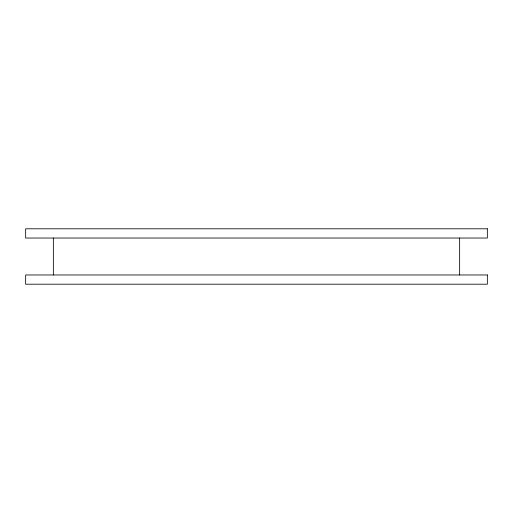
<?xml version="1.0" encoding="UTF-8"?>
<svg xmlns="http://www.w3.org/2000/svg" width="513" height="513" viewBox="0 0 513 513"><rect width="100%" height="100%" fill="white"/><g stroke="black" fill="none" stroke-linecap="round" stroke-linejoin="round"><path stroke-width="0.77" d="M459.648 238.032L459.648 274.968M53.352 238.032L53.352 274.968M487.35 228.798L25.65 228.798L25.65 238.032L487.35 238.032L487.35 228.798M487.35 274.968L25.65 274.968L25.65 284.202L487.35 284.202L487.35 274.968"/></g></svg>
